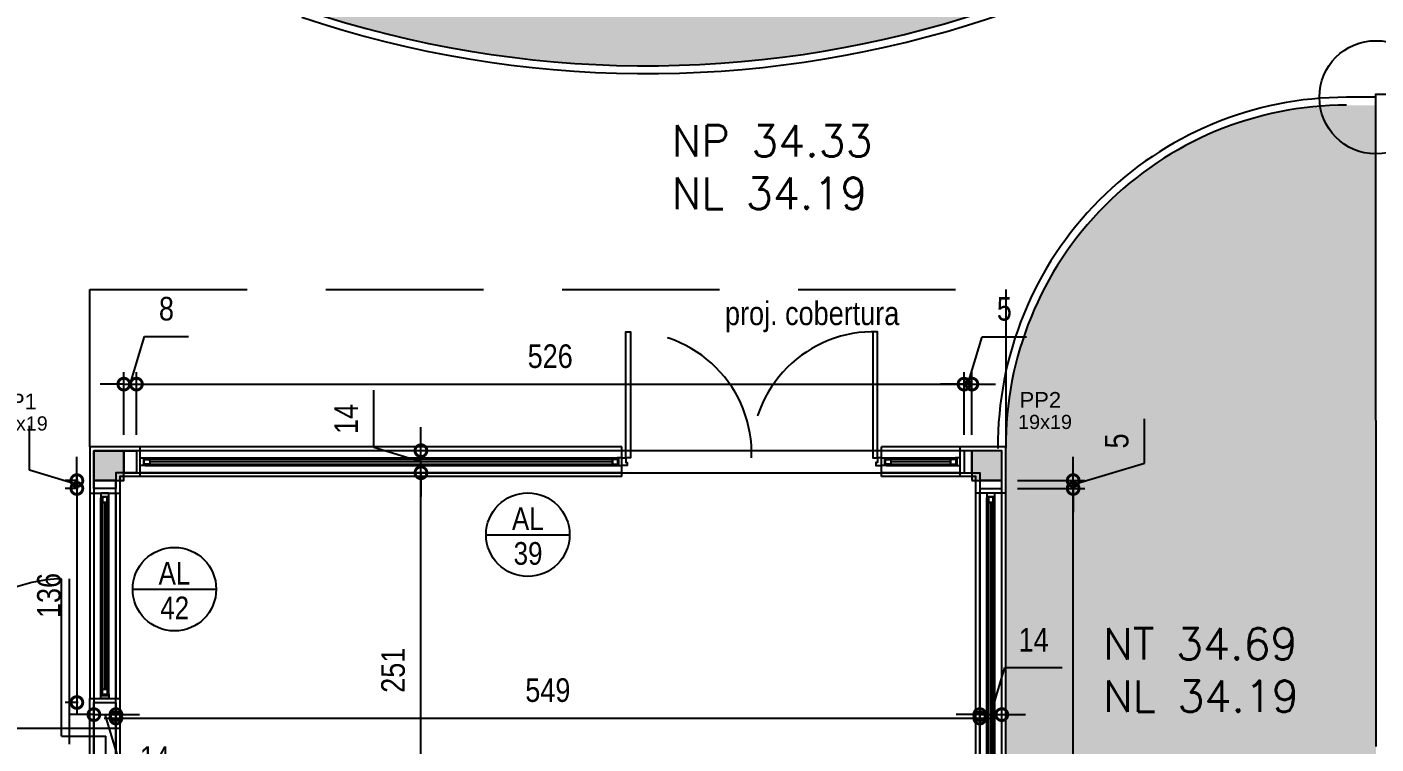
# Model space of a CAD drawing. Header units: metres. Extents: x -154 to 570, y -18 to 184.
# Drawn here: x -29.98 to -21.4, y 5.33 to 9.88 of the extents above; entities that cross this region are included whole.
import ezdxf
from ezdxf.enums import TextEntityAlignment as Align
from ezdxf.xclip import XClip

# ---------------------------------------------------------------- set-up
doc = ezdxf.new("R2010")
doc.units = ezdxf.units.M
doc.header["$XCLIPFRAME"] = 0
doc.header["$PDMODE"] = 1
doc.linetypes.add('DASHDOT', pattern=[1, 0.5, -0.25, 0, -0.25])
doc.linetypes.add('DASHEDX2', pattern=[1.5, 1, -0.5])
for name, color, linetype in [('1', 232, 'DASHEDX2'), ('12', 232, 'Continuous'), ('4', 2, 'Continuous'), ('5', 2, 'Continuous'), ('67', 175, 'Continuous'), ('9', 232, 'Continuous'), ('ARQ-ALV ACAB', 4, 'Continuous'), ('ARQ-ALV OSSO', 5, 'Continuous'), ('ARQ-AUX', 7, 'Continuous'), ('ARQ-CAX @ 1', 1, 'Continuous'), ('ARQ-DIM - EMBASAM', 2, 'Continuous'), ('ARQ-DIM EMBASAM', 2, 'Continuous'), ('ARQ-PRJ', 7, 'DASHEDX2'), ('ARQ-SIM', 1, 'Continuous'), ('ARQ-TXT - EMBASAM', 2, 'Continuous'), ('PA-GRADIL', 7, 'Continuous'), ('PA-NIVEIS', 7, 'Continuous'), ('PA-PAISAGISMO', 7, 'Continuous'), ('PA-PLANTIO', 84, 'DASHDOT'), ('PUC$0$ARQ-ALV ACAB', 4, 'Continuous')]:
    doc.layers.add(name, color=color, linetype=linetype)
doc.styles.add('Adesa', font='ARIALN.TTF')
doc.styles.add('Romans', font='romans.shx')
doc.styles.get("Standard").update_dxf_attribs({"font": 'arial.ttf'})
doc.dimstyles.new('ADESA 1-0075', dxfattribs={"dimtxt": 0.15, "dimasz": 0.15, "dimexe": 0.075, "dimexo": 0.1, "dimgap": 0.1, "dimtad": 1, "dimdec": 1, "dimlfac": 100, "dimzin": 12, "dimtxsty": 'Adesa', "dimblk": 'DOTSMALL', "dimcen": 1, "dimdle": 0.075, "dimclrd": 1, "dimclre": 1, "dimclrt": 256, "dimazin": 3, "dimtm": 1e-09, "dimtfac": 1, "dimtdec": 1, "dimtmove": 1, "dimatfit": 0, "dimldrblk": 'DOTSMALL', "dimfxl": 0.8, "dimtvp": 2, "dimtolj": 1, "dimtzin": 0, "dimarcsym": 0})

# ---------------------------------------------------------------- blocks, each defined once
blk = doc.blocks.new('*U16')
for points in [[(0.02499999999940883, 2.273736754432321e-13), (0.02499999999940876, 0.800000000001279), (0.05499999999960884, 0.800000000001279), (0.05499999999960892, 2.273736754432321e-13)], [(1.625000000001455, 2.273736754432321e-13), (1.625000000001455, 0.8001761080504821), (1.595000000001255, 0.8001761080504821), (1.595000000001255, 2.273736754432321e-13)], [(0, 0), (0.02499999999906777, 2.273736754432321e-13), (0.02499999999906777, -0.02999999999997272), (0.03499999999928605, -0.02999999999997272), (0.03500000000031592, -0.04999999999974136), (-3.343730513223604e-13, -0.04999999999996874), (0, 0)], [(1.64999999999859, -5.684341886080801e-14), (1.624999999999068, 2.273736754432321e-13), (1.624999999999068, -0.02999999999997272), (1.61499999999885, -0.02999999999997272), (1.614999999998856, -0.0499999993283069), (1.649999999999961, -0.04999999932853427), (1.64999999999859, 0)]]:
    blk.add_lwpolyline(points, close=True)
at = {"layer": 'ARQ-PRJ'}
for centre, start, end in [((0.05045417578521499, 0.02579511260189443), 358.0925530933214, 91.88222683900426), ((1.599545824218378, 0.02579511260189443), 88.1177731609892, 181.9074469066783)]:
    blk.add_arc(centre, 0.7749752393757076, start, end, dxfattribs=at)
blk = doc.blocks.new('*U17')
at = {"color": 0, "linetype": 'ByBlock', "ltscale": 0.5}
for points in [[(0.019999999999925, -0.0449999999999875), (0.0199999999998682, -0.0449999999999875), (0.0199999999998682, -0.04499999999998749), (0.0199999999998682, -0.04499999999998749), (0.0199999999998682, -0.04499999999998749), (0.01999999999981139, -0.04500000000000169), (0.0199999999998682, -0.04499999999998749), (0.0199999999998682, -0.0449999999999733), (0.019999999999925, -0.04499999999998749), (0.0299999999999159, -0.0449999999999732), (0.0299999999999727, -0.04999999999996868), (-5.68e-14, -0.04999999999996868), (0, 0), (0.0299999999999727, 0), (0.0299999999999727, -0.0049999999999955), (0.0199999999999818, -0.0049999999999955), (0.019999999999925, -0.0449999999999875)], [(3.040000000000104, -0.04499999999992911), (3.040000000000161, -0.04499999999992911), (3.040000000000161, -0.0449999999999291), (3.040000000000161, -0.0449999999999291), (3.040000000000161, -0.0449999999999291), (3.040000000000218, -0.0449999999999433), (3.040000000000161, -0.0449999999999291), (3.040000000000161, -0.04499999999991491), (3.040000000000104, -0.0449999999999291), (3.030000000000113, -0.04499999999991481), (3.030000000000057, -0.04999999999991029), (3.060000000000086, -0.04999999999991029), (3.060000000000029, 5.839079220140201e-14), (3.030000000000057, 5.839079220140201e-14), (3.030000000000057, -0.004999999999937109), (3.040000000000048, -0.004999999999937109), (3.040000000000104, -0.04499999999992911)], [(0.0249999999999204, -0.0100000000000051), (0.0600000006625032, -0.0099999999940792), (0.0600000006625032, -0.0399999999940803), (0.0249999999999204, -0.0400000000000063)], [(3.034999999445089, -0.009999999999918303), (2.999999999337526, -0.009999999999918303), (2.999999999337526, -0.03999999999991951), (3.034999999445089, -0.03999999999991951)]]:
    blk.add_lwpolyline(points, close=True, dxfattribs=at)
at = {"color": 8, "linetype": 'ByBlock', "ltscale": 0.5}
for points in [[(3.029999999445125, 8.679079220140202e-14), (0.0299999999999727, 0)], [(3.029999999445125, -0.04999999999988189), (0.0299999999999727, -0.04999999999996868)]]:
    blk.add_lwpolyline(points, dxfattribs=at)
at = {"color": 7, "linetype": 'ByBlock', "ltscale": 0.5}
blk.add_lwpolyline([(2.999999999337526, -0.009999999999918355), (2.999999999337526, -0.03999999999991945), (0.0600000006625032, -0.03999999999408035), (0.0600000006625032, -0.00999999999407915)], close=True, dxfattribs=at)
blk.add_lwpolyline([(0.0600000006625032, -0.0249999999940798), (2.999999999337526, -0.02500000000622381)], dxfattribs=at)
blk = doc.blocks.new('*U18')
at = {"color": 0, "linetype": 'ByBlock', "ltscale": 0.5}
for points in [[(0.019999999999925, -0.0449999999999875), (0.0199999999998682, -0.0449999999999875), (0.0199999999998682, -0.04499999999998749), (0.0199999999998682, -0.04499999999998749), (0.0199999999998682, -0.04499999999998749), (0.01999999999981139, -0.04500000000000169), (0.0199999999998682, -0.04499999999998749), (0.0199999999998682, -0.0449999999999733), (0.019999999999925, -0.04499999999998749), (0.0299999999999159, -0.0449999999999732), (0.0299999999999727, -0.04999999999996868), (-5.68e-14, -0.04999999999996868), (0, 0), (0.0299999999999727, 0), (0.0299999999999727, -0.0049999999999955), (0.0199999999999818, -0.0049999999999955), (0.019999999999925, -0.0449999999999875)], [(1.285000000000103, -0.0449999999999626), (1.28500000000016, -0.0449999999999626), (1.28500000000016, -0.0449999999999626), (1.28500000000016, -0.0449999999999626), (1.28500000000016, -0.0449999999999626), (1.285000000000217, -0.04499999999997679), (1.28500000000016, -0.0449999999999626), (1.28500000000016, -0.0449999999999484), (1.285000000000103, -0.0449999999999626), (1.275000000000112, -0.0449999999999483), (1.275000000000055, -0.04999999999994378), (1.305000000000085, -0.04999999999994378), (1.305000000000028, 2.490195549765704e-14), (1.275000000000055, 2.490195549765704e-14), (1.275000000000055, -0.004999999999970598), (1.285000000000046, -0.004999999999970598), (1.285000000000103, -0.0449999999999626)], [(0.0249999999999204, -0.0100000000000051), (0.0600000006625032, -0.0099999999940792), (0.0600000006625032, -0.0399999999940803), (0.0249999999999204, -0.0400000000000063)], [(1.279999999445088, -0.009999999999951792), (1.244999999337525, -0.009999999999951792), (1.244999999337525, -0.039999999999953), (1.279999999445088, -0.039999999999953)]]:
    blk.add_lwpolyline(points, close=True, dxfattribs=at)
at = {"color": 8, "linetype": 'ByBlock', "ltscale": 0.5}
for points in [[(1.274999999445124, 5.330195549765703e-14), (0.0299999999999727, 0)], [(1.274999999445124, -0.04999999999991538), (0.0299999999999727, -0.04999999999996868)]]:
    blk.add_lwpolyline(points, dxfattribs=at)
at = {"color": 7, "linetype": 'ByBlock', "ltscale": 0.5}
blk.add_lwpolyline([(1.244999999337525, -0.009999999999951844), (1.244999999337525, -0.03999999999995295), (0.0600000006625032, -0.03999999999408035), (0.0600000006625032, -0.00999999999407915)], close=True, dxfattribs=at)
blk.add_lwpolyline([(0.0600000006625032, -0.0249999999940798), (1.244999999337525, -0.0250000000062573)], dxfattribs=at)
blk = doc.blocks.new('*U19')
at = {"color": 0, "linetype": 'ByBlock', "ltscale": 0.5}
for points in [[(0.019999999999925, -0.0449999999999875), (0.0199999999998682, -0.0449999999999875), (0.0199999999998682, -0.04499999999998749), (0.0199999999998682, -0.04499999999998749), (0.0199999999998682, -0.04499999999998749), (0.01999999999981139, -0.04500000000000169), (0.0199999999998682, -0.04499999999998749), (0.0199999999998682, -0.0449999999999733), (0.019999999999925, -0.04499999999998749), (0.0299999999999159, -0.0449999999999732), (0.0299999999999727, -0.04999999999996868), (-5.68e-14, -0.04999999999996868), (0, 0), (0.0299999999999727, 0), (0.0299999999999727, -0.0049999999999955), (0.0199999999999818, -0.0049999999999955), (0.019999999999925, -0.0449999999999875)], [(4.580000000000074, -0.04499999999989972), (4.580000000000131, -0.04499999999989972), (4.580000000000131, -0.04499999999989972), (4.580000000000131, -0.04499999999989972), (4.580000000000131, -0.04499999999989972), (4.580000000000187, -0.04499999999991391), (4.580000000000131, -0.04499999999989972), (4.580000000000131, -0.04499999999988552), (4.580000000000074, -0.04499999999989972), (4.570000000000083, -0.04499999999988542), (4.570000000000026, -0.0499999999998809), (4.600000000000056, -0.0499999999998809), (4.599999999999999, 8.777700788445967e-14), (4.570000000000026, 8.777700788445967e-14), (4.570000000000026, -0.004999999999907723), (4.580000000000017, -0.004999999999907723), (4.580000000000074, -0.04499999999989972)], [(0.0249999999999204, -0.0100000000000051), (0.0600000006625032, -0.0099999999940792), (0.0600000006625032, -0.0399999999940803), (0.0249999999999204, -0.0400000000000063)], [(4.574999999445059, -0.009999999999888917), (4.539999999337495, -0.009999999999888917), (4.539999999337495, -0.03999999999989012), (4.574999999445059, -0.03999999999989012)]]:
    blk.add_lwpolyline(points, close=True, dxfattribs=at)
at = {"color": 8, "linetype": 'ByBlock', "ltscale": 0.5}
for points in [[(4.569999999445094, 1.161770078844597e-13), (0.0299999999999727, 0)], [(4.569999999445094, -0.0499999999998525), (0.0299999999999727, -0.04999999999996868)]]:
    blk.add_lwpolyline(points, dxfattribs=at)
at = {"color": 7, "linetype": 'ByBlock', "ltscale": 0.5}
blk.add_lwpolyline([(4.539999999337495, -0.00999999999988897), (4.539999999337495, -0.03999999999989007), (0.0600000006625032, -0.03999999999408035), (0.0600000006625032, -0.00999999999407915)], close=True, dxfattribs=at)
blk.add_lwpolyline([(0.0600000006625032, -0.0249999999940798), (4.539999999337495, -0.02500000000619442)], dxfattribs=at)
blk = doc.blocks.new('*U20')
at = {"color": 0, "linetype": 'ByBlock', "ltscale": 0.5}
for points in [[(0.019999999999925, -0.0449999999999875), (0.0199999999998682, -0.0449999999999875), (0.0199999999998682, -0.04499999999998749), (0.0199999999998682, -0.04499999999998749), (0.0199999999998682, -0.04499999999998749), (0.01999999999981139, -0.04500000000000169), (0.0199999999998682, -0.04499999999998749), (0.0199999999998682, -0.0449999999999733), (0.019999999999925, -0.04499999999998749), (0.0299999999999159, -0.0449999999999732), (0.0299999999999727, -0.04999999999996868), (-5.68e-14, -0.04999999999996868), (0, 0), (0.0299999999999727, 0), (0.0299999999999727, -0.0049999999999955), (0.0199999999999818, -0.0049999999999955), (0.019999999999925, -0.0449999999999875)], [(0.4800000000000751, -0.04499999999997796), (0.480000000000132, -0.04499999999997796), (0.480000000000132, -0.04499999999997795), (0.480000000000132, -0.04499999999997795), (0.480000000000132, -0.04499999999997795), (0.4800000000001886, -0.04499999999999215), (0.480000000000132, -0.04499999999997795), (0.480000000000132, -0.04499999999996376), (0.4800000000000751, -0.04499999999997795), (0.4700000000000842, -0.04499999999996366), (0.4700000000000274, -0.04999999999995914), (0.500000000000057, -0.04999999999995914), (0.5000000000000001, 9.540979117876054e-15), (0.4700000000000274, 9.540979117876054e-15), (0.4700000000000274, -0.004999999999985959), (0.4800000000000183, -0.004999999999985959), (0.4800000000000751, -0.04499999999997796)], [(0.0249999999999204, -0.0100000000000051), (0.0600000006625032, -0.0099999999940792), (0.0600000006625032, -0.0399999999940803), (0.0249999999999204, -0.0400000000000063)], [(0.4749999994450599, -0.009999999999967153), (0.4399999993374969, -0.009999999999967153), (0.4399999993374969, -0.03999999999996836), (0.4749999994450599, -0.03999999999996836)]]:
    blk.add_lwpolyline(points, close=True, dxfattribs=at)
at = {"color": 8, "linetype": 'ByBlock', "ltscale": 0.5}
for points in [[(0.469999999445096, 3.794097911787606e-14), (0.0299999999999727, 0)], [(0.469999999445096, -0.04999999999993074), (0.0299999999999727, -0.04999999999996868)]]:
    blk.add_lwpolyline(points, dxfattribs=at)
at = {"color": 7, "linetype": 'ByBlock', "ltscale": 0.5}
blk.add_lwpolyline([(0.4399999993374969, -0.009999999999967205), (0.4399999993374969, -0.0399999999999683), (0.0600000006625032, -0.03999999999408035), (0.0600000006625032, -0.00999999999407915)], close=True, dxfattribs=at)
blk.add_lwpolyline([(0.0600000006625032, -0.0249999999940798), (0.4399999993374969, -0.02500000000627266)], dxfattribs=at)
blk = doc.blocks.new('A$C23B574F5')
at = {"layer": 'PA-PLANTIO'}
h = blk.add_hatch(dxfattribs=at)
h.set_pattern_fill('DOTS', color=256, scale=0.075, style=0)
h.set_pattern_definition([(0, (-753.5702859234667, 160.3368946372611), (0.05953124999999999, 0.1190625), [0, -0.1190625])])
h.paths.add_polyline_path([(-27.70806889325544, 12.72607369524604, 0.1611012998803132), (-30.47868027043509, 12.51556887928882), (-31.5341445866765, 12.0751741954177, 0.9622065570301969), (-30.75989304063838, 9.997892169717254, -0.1618632297553135), (-28.21676168269416, 9.991060558771373, 0.3217682849383287), (-20.58350478649431, 12.34380130584502), (-19.83434235158987, 13.33091254790855, 1.013508325147013), (-21.90598798132585, 14.8598083024655, -0.3071615787144044)])
h = blk.add_hatch(dxfattribs=at)
h.set_pattern_fill('DOTS', color=256, scale=0.075, style=0)
h.set_pattern_definition([(0, (0, -0.01015113220624286), (0.05953124999999999, 0.1190625), [0, -0.1190625])])
edge = h.paths.add_edge_path()
edge.add_line((-21.40537254351696, 9.384882719366388), (-21.40537255151108, -2.83500544063336))
edge.add_line((-21.40537255151108, -2.83500544063336), (-29.42836049930414, -2.835005435384808))
edge.add_line((-29.42836049930414, -2.835005435384808), (-29.42836049867566, -1.874299577672968))
edge.add_line((-29.42836049867566, -1.874299577672968), (-29.42836049867566, 2.014277449999998))
edge.add_line((-29.42836049867566, 2.014277449999998), (-28.59933567433717, 2.014277449999998))
edge.add_line((-28.59933567433717, 2.014277449999998), (-28.59933567433717, -1.874299577672968))
edge.add_line((-28.59933567433717, -1.874299577672968), (-23.75835912928886, -1.874299577672939))
edge.add_line((-23.75835912928886, -1.874299577672939), (-23.75836042999266, 7.21908572131348))
edge.add_arc((-21.59256374416144, 7.219086033535147), 2.165796685831241, 89.99999999999989, 180.0000082597706, ccw=False)
edge.add_line((-21.59256374416144, 9.384882719366388), (-21.40537254351696, 9.384882719366388))
at = {"layer": 'ARQ-DIM EMBASAM'}
blk.add_circle((-21.40537254351696, 9.434882719366389), 0.35960222875471, dxfattribs=at)
at = {"layer": 'PA-GRADIL'}
for p, q in [((-29.75868917565339, 5.37570199137453, -0.0002723244111635381), (-29.75868919778719, 6.375702172743775, -0.001244610501287528)), ((-29.70868919778792, 5.325702172744503, -0.001244610501287528), (-29.70868919778701, 6.375702172743775, -0.001244610501287528)), ((-29.75868919778719, 5.375701991374559, -0.0002723244132423696), (-29.47836204695449, 5.375702023178253, -0.0002459957345517846)), ((-29.47836122065559, -1.824297976821679, -0.002669055277215906), (-29.47836204695449, 5.375702023178253, -0.0002459957345517846))]:
    blk.add_line(p, q, dxfattribs=at)
blk.add_arc((-29.72632308680664, 5.39333606176432, -0.001244610501287528), 0.9828991510540299, 91.88704696627195, 178.1129530338323, dxfattribs=at)
at = {"layer": 'PA-PAISAGISMO'}
for p, q in [((-21.40537254351696, 9.434882719366389), (-21.59256374416144, 9.434882719366389)), ((-40.69387123347946, 5.425700750722616, -0.001294674404868105), (-29.39387205402085, 5.425702040384056, -0.001260581785930836))]:
    blk.add_line(p, q, dxfattribs=at)
at = {"layer": 'PA-PAISAGISMO', "ltscale": 0.1}
for radius in [6.898571017386256, 6.848571017386256]:
    blk.add_arc((-26.03885140106627, 16.48410543658968, -6.162841745311929e-07), radius, 251.4574126943113, 322.8035273502987, dxfattribs=at)
at = {"layer": 'PA-PAISAGISMO'}
for radius in [2.215796685831245, 2.165796685831245]:
    blk.add_arc((-21.59256374416144, 7.219086033535143), radius, 90, 180.3829212662258, dxfattribs=at)
at = {"layer": 'PA-NIVEIS', "char_height": 0.2, "attachment_point": 1, "style": 'Romans'}
for s, insert in [('NP 34.33\\PNL 34.19{\\C7; }', (-25.88112075935987, 9.257825877802674, 4.318356323901925e-06)), ('NT 34.69\\PNL 34.19{\\C7; }', (-23.13853121426041, 6.062624549130875, 4.318356323901925e-06))]:
    blk.add_mtext_dynamic_manual_height_columns(s, width=1.727366830957862, gutter_width=0, heights=[1.058118751989356], dxfattribs=dict(at, insert=insert))
blk = doc.blocks.new('PUC')
at = {"layer": 'PUC$0$ARQ-ALV ACAB', "elevation": -4.31835632350037e-06}
blk.add_lwpolyline([(-21.40485382270365, 5.30988271874522), (-21.40537254352362, 9.454882719366388), (-21.00499579998796, 9.454882719366388), (-21.00499579998796, 9.164986331641504)], dxfattribs=at)
blk = doc.blocks.new('PUC TORRE B')
blk.add_blockref('PUC', (0, 0))
blk = doc.blocks.new('_DotSmall')
at = {"color": 0, "linetype": 'ByBlock', "const_width": 0.5}
blk.add_lwpolyline([(-0.0625, 0, 1), (0.0625, 0, 1)], format="xyb", close=True, dxfattribs=at)
blk = doc.blocks.new('*D56')
at = {"layer": 'ARQ-DIM EMBASAM', "color": 1, "lineweight": -2, "transparency": 16777216}
for p, q in [((-27.47487583060748, 4.464277450000003), (-27.47487583060748, 7.124428582206248)), ((-27.06836042999335, 7.049428582206247), (-27.54987583060748, 7.049428582206247)), ((-27.06836042999335, 4.539277450000003), (-27.54987583060748, 4.539277450000003))]:
    blk.add_line(p, q, dxfattribs=at)
at = {"layer": 'Defpoints', "color": 0, "transparency": 16777216}
for p in [(-27.47487583060748, 7.049428582206247), (-26.96836042999335, 7.049428582206247, 1.92941829535586e-09), (-26.96836042999335, 4.539277450000003)]:
    blk.add_point(p, dxfattribs=at)
at = {"layer": 'ARQ-DIM EMBASAM', "color": 1, "lineweight": -2, "transparency": 16777216, "xscale": 0.15, "yscale": 0.15, "zscale": 0.15}
for p, rotation in [((-27.47487583060748, 7.049428582206247), 90), ((-27.47487583060748, 4.539277450000003), 270)]:
    blk.add_blockref('_DotSmall', p, dxfattribs=dict(at, rotation=rotation))
at = {"layer": 'ARQ-DIM EMBASAM', "transparency": 16777216, "insert": (-27.65146177876573, 5.794353016103132), "char_height": 0.15, "attachment_point": 5, "rotation": 90, "style": 'Adesa'}
blk.add_mtext('\\A1;251', dxfattribs=at)
blk = doc.blocks.new('*D58')
at = {"layer": 'ARQ-DIM EMBASAM', "color": 1, "lineweight": -2, "transparency": 16777216}
for p, q in [((-23.68336042999269, 6.949428582206247), (-23.2547988149319, 6.949428582206247)), ((-23.32979881493189, 2.214428581870534), (-23.32979881493189, 7.024428582206247)), ((-23.68336042999269, 2.289428581870534), (-23.2547988149319, 2.289428581870534))]:
    blk.add_line(p, q, dxfattribs=at)
at = {"layer": 'Defpoints', "color": 0, "transparency": 16777216}
for p in [(-23.78336042999269, 6.949428582206247), (-23.32979881493189, 6.949428582206247), (-23.78336042999269, 2.289428581870534)]:
    blk.add_point(p, dxfattribs=at)
at = {"layer": 'ARQ-DIM EMBASAM', "color": 1, "lineweight": -2, "transparency": 16777216, "xscale": 0.15, "yscale": 0.15, "zscale": 0.15}
for p, rotation in [((-23.32979881493189, 6.949428582206247), 90), ((-23.32979881493189, 2.289428581870534), 270)]:
    blk.add_blockref('_DotSmall', p, dxfattribs=dict(at, rotation=rotation))
at = {"layer": 'ARQ-DIM EMBASAM', "transparency": 16777216, "insert": (-23.50638476309015, 4.619428582038396), "char_height": 0.15, "attachment_point": 5, "rotation": 90, "style": 'Adesa'}
blk.add_mtext('\\A1;466', dxfattribs=at)
blk = doc.blocks.new('*D63')
at = {"layer": 'ARQ-DIM EMBASAM', "color": 1, "lineweight": -2, "transparency": 16777216}
for p, q in [((-29.2833604299921, 7.289428582206197), (-29.2833604299921, 7.687452437371815)), ((-24.02336042999202, 7.289428581870525), (-24.02336042999202, 7.687452437371815)), ((-29.3583604299921, 7.612452437371815), (-23.94836042999203, 7.612452437371815))]:
    blk.add_line(p, q, dxfattribs=at)
at = {"layer": 'Defpoints', "color": 0, "transparency": 16777216}
for p in [(-24.02336042999202, 7.612452437371815), (-29.2833604299921, 7.189428582206197), (-24.02336042999202, 7.189428581870525)]:
    blk.add_point(p, dxfattribs=at)
at = {"layer": 'ARQ-DIM EMBASAM', "color": 1, "lineweight": -2, "transparency": 16777216, "xscale": 0.15, "yscale": 0.15, "zscale": 0.15, "rotation": 180}
blk.add_blockref('_DotSmall', (-29.2833604299921, 7.612452437371815), dxfattribs=at)
at = {"layer": 'ARQ-DIM EMBASAM', "color": 1, "lineweight": -2, "transparency": 16777216, "xscale": 0.15, "yscale": 0.15, "zscale": 0.15}
blk.add_blockref('_DotSmall', (-24.02336042999202, 7.612452437371815), dxfattribs=at)
at = {"layer": 'ARQ-DIM EMBASAM', "transparency": 16777216, "insert": (-26.65336042999206, 7.789038385530068), "char_height": 0.15, "attachment_point": 5, "style": 'Adesa'}
blk.add_mtext('\\A1;526', dxfattribs=at)
blk = doc.blocks.new('*D64')
at = {"layer": 'ARQ-DIM - EMBASAM', "color": 1, "lineweight": -2, "transparency": 16777216}
for p, q in [((-29.32333836499605, 7.612452437371815), (-29.23286258054857, 7.914038385530068)), ((-29.23286258054857, 7.914038385530068), (-28.95192806485962, 7.914038385530068)), ((-29.3633163, 7.289377190000011), (-29.3633163, 7.687452437371815)), ((-29.2833604299921, 7.289428582206242), (-29.2833604299921, 7.687452437371815)), ((-29.3633163, 7.612452437371815), (-29.5133163, 7.612452437371815)), ((-29.3633163, 7.612452437371815), (-29.2833604299921, 7.612452437371815)), ((-29.3633163, 7.612452437371815), (-29.2833604299921, 7.612452437371815)), ((-29.2833604299921, 7.612452437371815), (-29.1333604299921, 7.612452437371815))]:
    blk.add_line(p, q, dxfattribs=at)
at = {"layer": 'Defpoints', "color": 0, "transparency": 16777216}
for p in [(-29.2833604299921, 7.612452437371815), (-29.3633163, 7.189377190000012), (-29.2833604299921, 7.189428582206243)]:
    blk.add_point(p, dxfattribs=at)
at = {"layer": 'ARQ-DIM - EMBASAM', "color": 1, "lineweight": -2, "transparency": 16777216, "xscale": 0.15, "yscale": 0.15, "zscale": 0.15}
blk.add_blockref('_DotSmall', (-29.3633163, 7.612452437371815), dxfattribs=at)
at = {"layer": 'ARQ-DIM - EMBASAM', "color": 1, "lineweight": -2, "transparency": 16777216, "xscale": 0.15, "yscale": 0.15, "zscale": 0.15, "rotation": 180}
blk.add_blockref('_DotSmall', (-29.2833604299921, 7.612452437371815), dxfattribs=at)
at = {"layer": 'ARQ-DIM - EMBASAM', "transparency": 16777216, "insert": (-29.09239532270409, 8.090624333688321), "char_height": 0.15, "attachment_point": 5, "style": 'Adesa'}
blk.add_mtext('\\A1;8', dxfattribs=at)
blk = doc.blocks.new('*D65')
at = {"layer": 'ARQ-DIM - EMBASAM', "color": 1, "lineweight": -2, "transparency": 16777216}
for p, q in [((-23.99833836499601, 7.612452437371815), (-23.90795466786095, 7.913731427822019)), ((-23.90795466786095, 7.913731427822019), (-23.6264062367559, 7.913731427822019)), ((-24.02336042999202, 7.289428581870525), (-24.02336042999202, 7.687452437371815)), ((-23.9733163, 7.289377190000011), (-23.9733163, 7.687452437371815)), ((-24.02336042999202, 7.612452437371815), (-24.17336042999202, 7.612452437371815)), ((-23.9733163, 7.612452437371815), (-24.02336042999202, 7.612452437371815)), ((-23.9733163, 7.612452437371815), (-24.02336042999202, 7.612452437371815)), ((-23.9733163, 7.612452437371815), (-23.8233163, 7.612452437371815))]:
    blk.add_line(p, q, dxfattribs=at)
at = {"layer": 'Defpoints', "color": 0, "transparency": 16777216}
for p in [(-24.02336042999202, 7.612452437371815), (-24.02336042999202, 7.189428581870525), (-23.9733163, 7.189377190000012)]:
    blk.add_point(p, dxfattribs=at)
at = {"layer": 'ARQ-DIM - EMBASAM', "color": 1, "lineweight": -2, "transparency": 16777216, "xscale": 0.15, "yscale": 0.15, "zscale": 0.15}
blk.add_blockref('_DotSmall', (-24.02336042999202, 7.612452437371815), dxfattribs=at)
at = {"layer": 'ARQ-DIM - EMBASAM', "color": 1, "lineweight": -2, "transparency": 16777216, "xscale": 0.15, "yscale": 0.15, "zscale": 0.15, "rotation": 180}
blk.add_blockref('_DotSmall', (-23.9733163, 7.612452437371815), dxfattribs=at)
at = {"layer": 'ARQ-DIM - EMBASAM', "transparency": 16777216, "insert": (-23.76718045230842, 8.090010418272223), "char_height": 0.15, "attachment_point": 5, "style": 'Adesa'}
blk.add_mtext('\\A1;5', dxfattribs=at)
blk = doc.blocks.new('*D66')
at = {"layer": 'ARQ-DIM - EMBASAM', "color": 1, "lineweight": -2, "transparency": 16777216}
for p, q in [((-22.87596184358129, 7.110553977508315), (-22.87596184358129, 7.392102408613362)), ((-23.3297988149319, 6.999377190000015), (-23.3297988149319, 7.149377190000015)), ((-23.3297988149319, 6.974402886103131), (-22.87596184358129, 7.110553977508315)), ((-23.68336042999269, 6.999377190000015), (-23.2547988149319, 6.999377190000015)), ((-23.68336042999269, 6.949428582206247), (-23.2547988149319, 6.949428582206247)), ((-23.3297988149319, 6.999377190000015), (-23.3297988149319, 6.949428582206247)), ((-23.3297988149319, 6.999377190000015), (-23.3297988149319, 6.949428582206247)), ((-23.3297988149319, 6.949428582206247), (-23.3297988149319, 6.799428582206247))]:
    blk.add_line(p, q, dxfattribs=at)
at = {"layer": 'Defpoints', "color": 0, "transparency": 16777216}
for p in [(-23.78336042999269, 6.999377190000015), (-23.78336042999269, 6.949428582206247), (-23.3297988149319, 6.949428582206247)]:
    blk.add_point(p, dxfattribs=at)
at = {"layer": 'ARQ-DIM - EMBASAM', "color": 1, "lineweight": -2, "transparency": 16777216, "xscale": 0.15, "yscale": 0.15, "zscale": 0.15}
for p, rotation in [((-23.3297988149319, 6.999377190000015), 270), ((-23.3297988149319, 6.949428582206247), 90)]:
    blk.add_blockref('_DotSmall', p, dxfattribs=dict(at, rotation=rotation))
at = {"layer": 'ARQ-DIM - EMBASAM', "transparency": 16777216, "insert": (-23.05224083403149, 7.251328193060844), "char_height": 0.15, "attachment_point": 5, "rotation": 90, "style": 'Adesa'}
blk.add_mtext('\\A1;5', dxfattribs=at)
blk = doc.blocks.new('*D70')
at = {"layer": 'ARQ-DIM - EMBASAM', "color": 1, "lineweight": -2, "transparency": 16777216}
for p, q in [((-27.77518278831557, 7.209520669518655), (-27.77518278831557, 7.573743043324931)), ((-27.47487583060752, 7.18942858220623), (-27.47487583060752, 7.339428582206231)), ((-27.47487583060752, 7.119428582206241), (-27.77518278831557, 7.209520669518655)), ((-27.3947857728771, 7.18942858220623), (-27.54987583060752, 7.18942858220623)), ((-27.47487583060752, 7.049428582206251), (-27.47487583060752, 7.18942858220623)), ((-27.47487583060752, 7.049428582206251), (-27.47487583060752, 7.18942858220623)), ((-27.40911813030043, 7.049428582206251), (-27.54987583060752, 7.049428582206251)), ((-27.47487583060752, 7.049428582206251), (-27.47487583060752, 6.899428582206251))]:
    blk.add_line(p, q, dxfattribs=at)
at = {"layer": 'Defpoints', "color": 0, "transparency": 16777216}
for p in [(-27.47487583060752, 7.18942858220623), (-27.2947857728771, 7.18942858220623), (-27.30911813030043, 7.049428582206251)]:
    blk.add_point(p, dxfattribs=at)
at = {"layer": 'ARQ-DIM - EMBASAM', "color": 1, "lineweight": -2, "transparency": 16777216, "xscale": 0.15, "yscale": 0.15, "zscale": 0.15}
for p, rotation in [((-27.47487583060752, 7.18942858220623), 270), ((-27.47487583060752, 7.049428582206251), 90)]:
    blk.add_blockref('_DotSmall', p, dxfattribs=dict(at, rotation=rotation))
at = {"layer": 'ARQ-DIM - EMBASAM', "transparency": 16777216, "insert": (-27.95048974602361, 7.391631856421799), "char_height": 0.15, "attachment_point": 5, "rotation": 90, "style": 'Adesa'}
blk.add_mtext('\\A1;14', dxfattribs=at)
blk = doc.blocks.new('*D71')
at = {"layer": 'ARQ-DIM - EMBASAM', "color": 1, "lineweight": -2, "transparency": 16777216}
for p, q in [((-29.55336042999336, 5.512478916512094), (-29.70336042999336, 5.512478916512094)), ((-29.55336042999336, 5.512478916512094), (-29.41336042999336, 5.512478916512094)), ((-29.55336042999336, 5.512478916512094), (-29.41336042999336, 5.512478916512094)), ((-29.55336042999336, 5.489428582206215), (-29.55336042999336, 5.437478916512094)), ((-29.48336042999336, 5.512478916512094), (-29.34808416805611, 5.061558043387947)), ((-29.41336042999336, 5.512478916512094), (-29.26336042999336, 5.512478916512094)), ((-29.41336042999336, 5.489428582206215), (-29.41336042999336, 5.437478916512094)), ((-29.34808416805611, 5.061558043387947), (-28.98386179424984, 5.061558043387947))]:
    blk.add_line(p, q, dxfattribs=at)
at = {"layer": 'Defpoints', "color": 0, "transparency": 16777216}
for p in [(-29.55336042999336, 5.589428582206215), (-29.41336042999336, 5.589428582206215), (-29.41336042999336, 5.512478916512094)]:
    blk.add_point(p, dxfattribs=at)
at = {"layer": 'ARQ-DIM - EMBASAM', "color": 1, "lineweight": -2, "transparency": 16777216, "xscale": 0.15, "yscale": 0.15, "zscale": 0.15}
blk.add_blockref('_DotSmall', (-29.55336042999336, 5.512478916512094), dxfattribs=at)
at = {"layer": 'ARQ-DIM - EMBASAM', "color": 1, "lineweight": -2, "transparency": 16777216, "xscale": 0.15, "yscale": 0.15, "zscale": 0.15, "rotation": 180}
blk.add_blockref('_DotSmall', (-29.41336042999336, 5.512478916512094), dxfattribs=at)
at = {"layer": 'ARQ-DIM - EMBASAM', "transparency": 16777216, "insert": (-29.16597298115298, 5.236865001095996), "char_height": 0.15, "attachment_point": 5, "style": 'Adesa'}
blk.add_mtext('\\A1;14', dxfattribs=at)
blk = doc.blocks.new('*D72')
at = {"layer": 'ARQ-DIM - EMBASAM', "color": 1, "lineweight": -2, "transparency": 16777216}
for p, q in [((-29.48836042999336, 5.490670405966423), (-23.84836042999271, 5.490670405966423)), ((-29.41336042999336, 5.489428582206215), (-29.41336042999336, 5.415670405966423)), ((-23.92336042999271, 5.522620071660537), (-23.92336042999271, 5.415670405966423))]:
    blk.add_line(p, q, dxfattribs=at)
at = {"layer": 'Defpoints', "color": 0, "transparency": 16777216}
for p in [(-29.41336042999336, 5.589428582206215), (-23.92336042999271, 5.622620071660537), (-23.92336042999271, 5.490670405966423)]:
    blk.add_point(p, dxfattribs=at)
at = {"layer": 'ARQ-DIM - EMBASAM', "color": 1, "lineweight": -2, "transparency": 16777216, "xscale": 0.15, "yscale": 0.15, "zscale": 0.15, "rotation": 180}
blk.add_blockref('_DotSmall', (-29.41336042999336, 5.490670405966423), dxfattribs=at)
at = {"layer": 'ARQ-DIM - EMBASAM', "color": 1, "lineweight": -2, "transparency": 16777216, "xscale": 0.15, "yscale": 0.15, "zscale": 0.15}
blk.add_blockref('_DotSmall', (-23.92336042999271, 5.490670405966423), dxfattribs=at)
at = {"layer": 'ARQ-DIM - EMBASAM', "transparency": 16777216, "insert": (-26.66836042999303, 5.667256354124676), "char_height": 0.15, "attachment_point": 5, "style": 'Adesa'}
blk.add_mtext('\\A1;549', dxfattribs=at)
blk = doc.blocks.new('*D73')
at = {"layer": 'ARQ-DIM - EMBASAM', "color": 1, "lineweight": -2, "transparency": 16777216}
for p, q in [((-23.85336042999269, 5.512478916512102), (-23.76326834268028, 5.81278587422015)), ((-23.76326834268028, 5.81278587422015), (-23.39904596887401, 5.81278587422015)), ((-23.92336042999268, 5.537478916512094), (-23.92336042999268, 5.587478916512102)), ((-23.78336042999271, 5.520073590357353), (-23.78336042999271, 5.587478916512102)), ((-23.92336042999268, 5.512478916512102), (-24.07336042999268, 5.512478916512102)), ((-23.92336042999268, 5.512478916512102), (-23.78336042999271, 5.512478916512102)), ((-23.92336042999268, 5.512478916512102), (-23.78336042999271, 5.512478916512102)), ((-23.78336042999271, 5.512478916512102), (-23.63336042999271, 5.512478916512102))]:
    blk.add_line(p, q, dxfattribs=at)
at = {"layer": 'Defpoints', "color": 0, "transparency": 16777216}
for p in [(-23.78336042999271, 5.512478916512102), (-23.92336042999268, 5.437478916512094), (-23.78336042999271, 5.420073590357354)]:
    blk.add_point(p, dxfattribs=at)
at = {"layer": 'ARQ-DIM - EMBASAM', "color": 1, "lineweight": -2, "transparency": 16777216, "xscale": 0.15, "yscale": 0.15, "zscale": 0.15}
blk.add_blockref('_DotSmall', (-23.92336042999268, 5.512478916512102), dxfattribs=at)
at = {"layer": 'ARQ-DIM - EMBASAM', "color": 1, "lineweight": -2, "transparency": 16777216, "xscale": 0.15, "yscale": 0.15, "zscale": 0.15, "rotation": 180}
blk.add_blockref('_DotSmall', (-23.78336042999271, 5.512478916512102), dxfattribs=at)
at = {"layer": 'ARQ-DIM - EMBASAM', "transparency": 16777216, "insert": (-23.58115715577714, 5.988092831928199), "char_height": 0.15, "attachment_point": 5, "style": 'Adesa'}
blk.add_mtext('\\A1;14', dxfattribs=at)
blk = doc.blocks.new('est-ex-07-6sb-r01-acesso')
h = blk.add_hatch(color=8)
h.dxf.hatch_style = 1
h.paths.add_polyline_path([(-2955.342456, -300.0153504329343), (-2936.342456, -300.0153504329343), (-2936.342456, -281.0153504329343), (-2955.342456, -281.0153504329343)])
h.paths.add_polyline_path([(-2397.342326, -300.0153504329343), (-2378.342326, -300.0153504329343), (-2378.342326, -281.0153504329343), (-2397.342326, -281.0153504329343)])
h.paths.add_polyline_path([(-2397.342456, 203.9173775670658), (-2378.342456, 203.9173775670658), (-2378.342456, 222.9173775670658), (-2397.342456, 222.9173775670658)])
h.paths.add_polyline_path([(-2696.846869, 203.9173775670658), (-2696.846869, 453.9173775670658), (-2715.846869, 453.9173775670658), (-2715.846869, 203.9173775670658)])
h.paths.add_polyline_path([(-2936.346869, 203.9173775670658), (-2936.346869, 453.9173775670658), (-2955.346869, 453.9173775670658), (-2955.346869, 203.9173775670658)])
h.paths.add_polyline_path([(-2955.342456, 699.9273515670659), (-2936.342456, 699.9273515670659), (-2936.342456, 718.9273515670659), (-2955.342456, 718.9273515670659)])
h.paths.add_polyline_path([(-2397.342456, 699.9273515670659), (-2378.342456, 699.9273515670659), (-2378.342456, 718.9273515670659), (-2397.342456, 718.9273515670659)])
at = {"layer": '1'}
for points in [[(-2397.342456, 718.9273515670659), (-2936.342456, 718.9273515670659)], [(-2936.342456, 704.9273515670659), (-2397.342456, 704.9273515670659)], [(-2955.342456, 699.9273515670659), (-2955.342456, 453.9173775670658)], [(-2941.342456, 453.9173775670658), (-2941.342456, 699.9273515670659)], [(-2392.342326, 699.9273515670659), (-2392.342326, 222.9173775670658)], [(-2378.342326, 222.9173775670658), (-2378.342326, 699.9273515670659)]]:
    blk.add_lwpolyline(points, dxfattribs=at)
at = {"layer": '4', "linetype": 'Continuous'}
for points in [[(-2955.342456, 699.9273515670659), (-2936.342456, 699.9273515670659), (-2936.342456, 718.9273515670659), (-2955.342456, 718.9273515670659), (-2955.342456, 699.9273515670659)], [(-2397.342456, 699.9273515670659), (-2378.342456, 699.9273515670659), (-2378.342456, 718.9273515670659), (-2397.342456, 718.9273515670659), (-2397.342456, 699.9273515670659)]]:
    blk.add_lwpolyline(points, dxfattribs=at)
at = {"layer": '5', "linetype": 'Continuous'}
for points in [[(-2955.342456, 699.9273515670659), (-2936.342456, 699.9273515670659), (-2936.342456, 718.9273515670659), (-2955.342456, 718.9273515670659), (-2955.342456, 699.9273515670659)], [(-2397.342456, 699.9273515670659), (-2378.342456, 699.9273515670659), (-2378.342456, 718.9273515670659), (-2397.342456, 718.9273515670659), (-2397.342456, 699.9273515670659)]]:
    blk.add_lwpolyline(points, dxfattribs=at)
at = {"layer": '67'}
for points in [[(-2936.342456, 704.9273515670659), (-2397.342456, 704.9273515670659), (-2397.342456, 718.9273515670659), (-2936.342456, 718.9273515670659), (-2936.342456, 704.9273515670659)], [(-2955.342456, 453.9173775670658), (-2941.342456, 453.9173775670658), (-2941.342456, 699.9273515670659), (-2955.342456, 699.9273515670659), (-2955.342456, 453.9173775670658)], [(-2392.342326, 222.9173775670658), (-2378.342326, 222.9173775670658), (-2378.342326, 699.9273515670659), (-2392.342326, 699.9273515670659), (-2392.342326, 222.9173775670658)]]:
    blk.add_lwpolyline(points, dxfattribs=at)
at = {"layer": '12', "linetype": 'Continuous'}
for p in [(-3018.928244, 731.7635225670658), (-2367.997641, 732.7117945670658)]:
    blk.add_text('19x19', height=9, dxfattribs=at).set_placement(p)
at = {"layer": '9', "linetype": 'Continuous'}
for s, p in [('PP1', (-3017.979973, 745.2635225670658)), ('PP2', (-2367.04937, 746.2117945670658))]:
    blk.add_text(s, height=10, dxfattribs=at).set_placement(p)
blk = doc.blocks.new('*D119')
at = {"layer": 'ARQ-DIM - EMBASAM', "color": 1, "lineweight": -2, "transparency": 16777216}
for p, q in [((-29.96306352083379, 7.064786583238193), (-29.96306352083379, 7.34633501434324)), ((-29.66178453038358, 6.999377190000015), (-29.66178453038358, 7.149377190000015)), ((-29.66178453038358, 6.974402886103131), (-29.96306352083379, 7.064786583238193)), ((-29.65331630000001, 6.999377190000015), (-29.73678453038358, 6.999377190000015)), ((-29.65336042999335, 6.949428582206247), (-29.73678453038358, 6.949428582206247)), ((-29.66178453038358, 6.999377190000015), (-29.66178453038358, 6.949428582206247)), ((-29.66178453038358, 6.999377190000015), (-29.66178453038358, 6.949428582206247)), ((-29.66178453038358, 6.949428582206247), (-29.66178453038358, 6.799428582206247))]:
    blk.add_line(p, q, dxfattribs=at)
at = {"layer": 'Defpoints', "color": 0, "transparency": 16777216}
for p in [(-29.66178453038358, 6.949428582206247), (-29.55336042999335, 6.949428582206247), (-29.55331630000001, 6.999377190000015)]:
    blk.add_point(p, dxfattribs=at)
at = {"layer": 'ARQ-DIM - EMBASAM', "color": 1, "lineweight": -2, "transparency": 16777216, "xscale": 0.15, "yscale": 0.15, "zscale": 0.15}
for p, rotation in [((-29.66178453038358, 6.999377190000015), 270), ((-29.66178453038358, 6.949428582206247), 90)]:
    blk.add_blockref('_DotSmall', p, dxfattribs=dict(at, rotation=rotation))
at = {"layer": 'ARQ-DIM - EMBASAM', "transparency": 16777216, "insert": (-30.13934251128399, 7.205560798790723), "char_height": 0.15, "attachment_point": 5, "rotation": 90, "style": 'Adesa'}
blk.add_mtext('\\A1;5', dxfattribs=at)
blk = doc.blocks.new('*D120')
at = {"layer": 'ARQ-DIM - EMBASAM', "color": 1, "lineweight": -2, "transparency": 16777216}
for p, q in [((-29.65331630000001, 6.949428582206247), (-29.73678453038364, 6.949428582206247)), ((-29.66178453038364, 7.024428582206247), (-29.66178453038364, 5.514428582206216)), ((-29.65331630000001, 5.589428582206216), (-29.73678453038364, 5.589428582206216))]:
    blk.add_line(p, q, dxfattribs=at)
at = {"layer": 'Defpoints', "color": 0, "transparency": 16777216}
for p in [(-29.55331630000001, 6.949428582206247), (-29.66178453038364, 5.589428582206216), (-29.55331630000001, 5.589428582206216)]:
    blk.add_point(p, dxfattribs=at)
at = {"layer": 'ARQ-DIM - EMBASAM', "color": 1, "lineweight": -2, "transparency": 16777216, "xscale": 0.15, "yscale": 0.15, "zscale": 0.15}
for p, rotation in [((-29.66178453038364, 6.949428582206247), 90), ((-29.66178453038364, 5.589428582206216), 270)]:
    blk.add_blockref('_DotSmall', p, dxfattribs=dict(at, rotation=rotation))
at = {"layer": 'ARQ-DIM - EMBASAM', "transparency": 16777216, "insert": (-29.83837047854189, 6.269428582206238), "char_height": 0.15, "attachment_point": 5, "rotation": 90, "style": 'Adesa'}
blk.add_mtext('\\A1;136', dxfattribs=at)
blk = doc.blocks.new('TIPO COTA$0$Chamada_planta')
at = {"layer": 'ARQ-SIM'}
blk.add_line((-0.9826987886512892, 0), (0.9826987886512892, 0), dxfattribs=at)
blk.add_circle((0, 0), 0.9826987886512892, dxfattribs=at)
at = {"layer": 'ARQ-SIM', "color": 2, "style": 'Adesa'}
for tag, p in [('NUMERO', (-3e-16, 0.2338932678049491)), ('C.D.', (-3e-16, -0.2718391078913104))]:
    blk.add_attdef(tag, text='', height=0.5, dxfattribs=at).set_placement(p, align=Align.MIDDLE_CENTER)

msp = doc.modelspace()

# ---------------------------------------------------------------- linework, layer by layer
at = {"layer": 'ARQ-ALV ACAB', "elevation": 9.647091476779301e-10}
for points in [[(-26.19836042999218, 7.214428582206244), (-29.57836042999333, 7.214428582206243), (-29.57836042999336, 5.614428582206215)], [(-29.2583604299921, 7.024428582206197), (-29.2583604299921, 7.214428582206198)], [(-26.19836042999218, 7.024428582206243), (-26.19836042999218, 7.214428582206244)], [(-24.57836042999274, 2.01427744972943), (-23.75836042999268, 2.014277450000011), (-23.75836042999268, 7.214428581870538), (-24.54836042999274, 7.214428581870538)], [(-24.54836042999274, 7.024428581870537), (-24.54836042999274, 7.214428581870538)], [(-24.04836042999202, 7.024428582206186), (-24.04836042999202, 7.214428582206186)], [(-26.19836042999218, 7.024428582206243), (-29.38836042999333, 7.024428582206243), (-29.38836042999336, 5.614428582206215)], [(-24.57836042999274, 2.204277449780307), (-23.94836042999268, 2.204277450000011), (-23.94836042999268, 7.024428581870537), (-24.54836042999274, 7.024428581870537)], [(-29.57836042999333, 6.919428582206243), (-29.38836042999333, 6.919428582206243)], [(-23.75836042999268, 6.919428582206243), (-23.94836042999268, 6.919428582206243)], [(-29.57836042999333, 4.539277450000001), (-29.57836042999336, 5.614428582206215), (-29.38836042999336, 5.614428582206215), (-29.38836042999333, 4.564277450000001)]]:
    msp.add_lwpolyline(points, dxfattribs=at)
at = {"layer": 'ARQ-ALV OSSO', "elevation": 9.647091476779301e-10}
for points in [[(-29.55336042999333, 7.189428582206243), (-29.2833604299921, 7.189428582206197), (-29.2833604299921, 7.049428582206198), (-29.41336042999333, 7.049428582206243), (-29.41336042999333, 6.949428582206243), (-29.55336042999333, 6.949428582206243)], [(-23.78336042999268, 7.189428582206243), (-24.02336042999202, 7.189428582206186), (-24.02336042999202, 7.049428582206186), (-23.92336042999268, 7.049428582206243), (-23.92336042999268, 6.949428582206243), (-23.78336042999268, 6.949428582206243)]]:
    msp.add_lwpolyline(points, close=True, dxfattribs=at)
msp.add_lwpolyline([(-29.55336042999333, 4.539277450000001), (-29.55336042999336, 5.589428582206215), (-29.41336042999336, 5.589428582206215), (-29.41336042999333, 4.539277450000001)], dxfattribs=at)
at = {"layer": 'ARQ-AUX', "elevation": 9.647091476779301e-10}
for points in [[(-26.19836042999218, 7.189428582206244), (-29.2583604299921, 7.189428582206197)], [(-24.04836042999202, 7.189428581870526), (-24.54836042999274, 7.189428581870526)], [(-26.19836042999218, 7.049428582206244), (-29.2583604299921, 7.049428582206198)], [(-24.04836042999202, 7.049428581870527), (-24.54836042999274, 7.049428581870527)], [(-29.55336042999333, 6.919428582206243), (-29.55336042999336, 5.614428582206215)], [(-29.41336042999333, 6.919428582206243), (-29.41336042999336, 5.614428582206215)], [(-23.92336042999277, 2.319428582206216), (-23.92336042999268, 6.919428582206243)], [(-23.78336042999277, 2.319428582206216), (-23.78336042999268, 6.919428582206243)]]:
    msp.add_lwpolyline(points, dxfattribs=at)
at = {"layer": 'ARQ-PRJ', "elevation": 9.647091476779301e-10}
msp.add_lwpolyline([(-29.57836042999333, 7.214428582206243), (-29.57836042999333, 8.214428582206242), (-23.75836042999268, 8.214428582206242), (-23.75836042999268, 7.214428581870538)], dxfattribs=at)

# ---------------------------------------------------------------- block references
at = {"linetype": 'Continuous', "xscale": 0.01, "yscale": 0.01, "zscale": 0.01}
msp.add_blockref('est-ex-07-6sb-r01-acesso', (0.0001082600000010814, 0.0001036743293525433), dxfattribs=at)
at = {"layer": 'ARQ-AUX'}
msp.add_blockref('A$C23B574F5', (4.440892098500626e-16, 4.440892098500626e-16, -4.318356323902826e-06), dxfattribs=at)
ref = msp.add_blockref('PUC TORRE B', (6.657784190780929e-12, 0), dxfattribs=at)
XClip(ref).set_block_clipping_path([(-22.12573874685024, -3.887952852500462), (38.823355411849825, 13.29772875595449)])
at = {"layer": 'ARQ-CAX @ 1'}
msp.add_blockref('*U16', (-26.19836042999201, 7.144428581534805), dxfattribs=at)
at = {"layer": 'ARQ-CAX @ 1', "xscale": -1}
for name, p in [('*U17', (-26.19836042999207, 7.144428582206239)), ('*U20', (-24.04836042999205, 7.144428581534907))]:
    msp.add_blockref(name, p, dxfattribs=at)
at = {"layer": 'ARQ-CAX @ 1', "xscale": -1, "rotation": 90}
for name, p in [('*U18', (-29.50836042999332, 6.919428582206243)), ('*U19', (-23.87836042999266, 6.919428582206243))]:
    msp.add_blockref(name, p, dxfattribs=at)
at = {"layer": 'ARQ-SIM'}
ref = msp.add_blockref('TIPO COTA$0$Chamada_planta', (-26.79562554626263, 6.655769360143239), dxfattribs=dict(at, xscale=0.27, yscale=0.27, zscale=0.27))
ref.add_attrib('NUMERO', 'AL', dxfattribs={"color": 2, "height": 0.144, "style": 'Adesa'}).set_placement((-26.79562554626263, 6.757136250714865), align=Align.MIDDLE_CENTER)
ref.add_attrib('C.D.', '39', dxfattribs={"color": 2, "height": 0.144, "style": 'Adesa'}).set_placement((-26.79415214926331, 6.536798365833732), align=Align.MIDDLE_CENTER)
ref = msp.add_blockref('TIPO COTA$0$Chamada_planta', (-29.04144543996235, 6.309504326984637), dxfattribs=dict(at, xscale=0.27, yscale=0.27, zscale=0.27))
ref.add_attrib('NUMERO', 'AL', dxfattribs={"color": 2, "height": 0.144, "style": 'Adesa'}).set_placement((-29.04144543996235, 6.410871217556263), align=Align.MIDDLE_CENTER)
ref.add_attrib('C.D.', '42', dxfattribs={"color": 2, "height": 0.144, "style": 'Adesa'}).set_placement((-29.03997204296303, 6.19053333267513), align=Align.MIDDLE_CENTER)

# ---------------------------------------------------------------- texts
at = {"layer": 'ARQ-TXT - EMBASAM', "style": 'Adesa'}
msp.add_text('proj. cobertura', height=0.15, dxfattribs=at).set_placement((-24.98868417716063, 8.043832995725584, -8.636712647403197e-06), align=Align.MIDDLE)

# ---------------------------------------------------------------- dimensions: what is measured, and where the dimension line sits
at = {"layer": 'ARQ-DIM - EMBASAM'}
for base, p1, p2, picture, middle in [((-29.2833604299921, 7.612452437371815), (-29.3633163, 7.189377190000012), (-29.2833604299921, 7.189428582206243), '*D64', (-29.13286258054857, 8.090624333688321)), ((-24.02336042999202, 7.612452437371815), (-23.9733163, 7.189377190000012), (-24.02336042999202, 7.189428581870525), '*D65', (-23.80795466786095, 8.090010418272223)), ((-23.78336042999271, 5.512478916512102), (-23.92336042999268, 5.437478916512094), (-23.78336042999271, 5.420073590357354), '*D73', (-23.66326834268028, 5.988092831928199)), ((-23.92336042999271, 5.490670405966423), (-29.41336042999336, 5.589428582206215), (-23.92336042999271, 5.622620071660537), '*D72', (-26.66836042999303, 5.667256354124676)), ((-29.41336042999336, 5.512478916512094), (-29.55336042999336, 5.589428582206215), (-29.41336042999336, 5.589428582206215), '*D71', (-29.24808416805611, 5.236865001095996))]:
    dim = msp.add_linear_dim(base=base, p1=p1, p2=p2, dimstyle='ADESA 1-0075', dxfattribs=at)
    dim.commit()
    dim.dimension.update_dxf_attribs({"geometry": picture, "text_midpoint": middle})
for base, p1, p2, picture, middle in [((-27.47487583060752, 7.18942858220623), (-27.30911813030042, 7.049428582206247), (-27.29478577287709, 7.189428582206227), '*D70', (-27.95048974602361, 7.309520669518661)), ((-23.3297988149319, 6.949428582206247), (-23.78336042999268, 6.999377190000011), (-23.78336042999268, 6.949428582206243), '*D66', (-23.05224083403149, 7.21055397750832)), ((-29.66178453038358, 6.949428582206247), (-29.5533163, 6.999377190000011), (-29.55336042999333, 6.949428582206243), '*D119', (-30.13934251128399, 7.164786583238199)), ((-29.66178453038364, 5.589428582206216), (-29.5533163, 6.949428582206243), (-29.5533163, 5.589428582206215), '*D120', (-29.83837047854189, 6.269428582206238))]:
    dim = msp.add_linear_dim(base=base, p1=p1, p2=p2, angle=90, dimstyle='ADESA 1-0075', dxfattribs=at)
    dim.commit()
    dim.dimension.update_dxf_attribs({"geometry": picture, "text_midpoint": middle})
at = {"layer": 'ARQ-DIM EMBASAM'}
dim = msp.add_linear_dim(base=(-24.02336042999202, 7.612452437371815), p1=(-29.2833604299921, 7.189428582206197), p2=(-24.02336042999202, 7.189428581870525), dimstyle='ADESA 1-0075', dxfattribs=at)
dim.commit()
dim.dimension.update_dxf_attribs({"geometry": '*D63', "text_midpoint": (-26.65336042999206, 7.789038385530068)})
for base, p1, p2, picture, middle in [((-27.47487583060748, 7.049428582206247), (-26.96836042999333, 4.539277450000001), (-26.96836042999333, 7.049428582206244, 1.92941829535586e-09), '*D56', (-27.65146177876573, 5.794353016103132)), ((-23.32979881493189, 6.949428582206247), (-23.78336042999268, 2.289428581870533), (-23.78336042999268, 6.949428582206243), '*D58', (-23.50638476309015, 4.619428582038396))]:
    dim = msp.add_linear_dim(base=base, p1=p1, p2=p2, angle=90, dimstyle='ADESA 1-0075', dxfattribs=at)
    dim.commit()
    dim.dimension.update_dxf_attribs({"geometry": picture, "text_midpoint": middle})

doc.saveas('drawing.dxf')
